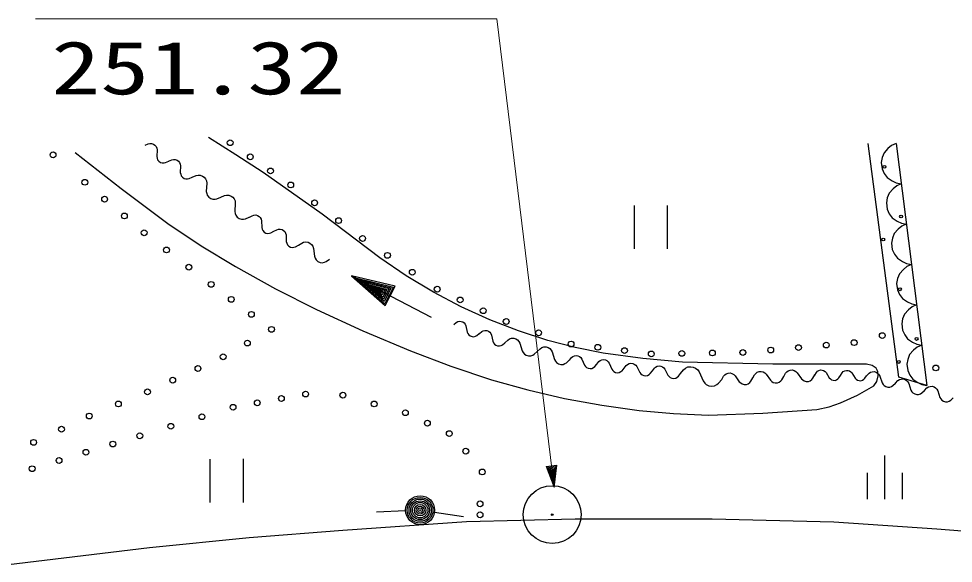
# Model space of a CAD drawing. Units: millimetres, scale not verified. Extents: x 40000 to 680000, y 20000 to 380000.
# Drawn here: x 207932 to 240043, y 300913 to 319638 of the extents above; entities that cross this region are included whole.
import ezdxf
from ezdxf.enums import TextEntityAlignment as Align

# ---------------------------------------------------------------- set-up
doc = ezdxf.new("R2010")
doc.units = ezdxf.units.MM
doc.header["$LTSCALE"] = 1000
for name, color, linetype, lineweight in [('M-BGD', 7, 'Continuous', 25), ('M-BGD-HTXT', 7, 'Continuous', 13), ('M-BMK-SRVR', 3, 'Continuous', 25)]:
    doc.layers.add(name, color=color, linetype=linetype, lineweight=lineweight)
doc.styles.add('ＭＳ ゴシック', font='')
doc.styles.get('ＭＳ ゴシック').set_extended_font_data('MS Gothic')

# ---------------------------------------------------------------- blocks, each defined once
blk = doc.blocks.new('BUHIN2')
at = {"color": 3, "linetype": 'Continuous', "lineweight": 25}
for radius in [995, 30]:
    blk.add_circle((0, 0), radius, dxfattribs=at)
blk = doc.blocks.new('BUHIN43')
at = {"color": 7, "linetype": 'Continuous', "lineweight": 25}
blk.add_lwpolyline([(542, 442), (399, 533), (248, 586), (45, 619), (-127, 587), (-287, 523), (-455, 386), (-549, 242), (-615, 80), (-624, -126), (-600, -282), (-542, -442)], dxfattribs=at)
blk = doc.blocks.new('BUHIN78')
at = {"color": 7, "linetype": 'Continuous', "lineweight": 25}
blk.add_lwpolyline([(19, 489), (115, 424), (157, 383), (189, 330), (204, 266), (202, 205), (182, 150), (148, 97), (100, 57), (-100, -57), (-144, -100), (-177, -140), (-199, -203), (-202, -271), (-187, -333), (-152, -383), (-115, -424), (-19, -489)], dxfattribs=at)
blk = doc.blocks.new('BUHIN79')
at = {"color": 7, "linetype": 'Continuous', "lineweight": 25}
blk.add_lwpolyline([(32, 598), (148, 517), (199, 466), (238, 401), (254, 322), (250, 248), (226, 180), (183, 116), (124, 68), (-124, -68), (-177, -120), (-219, -168), (-247, -245), (-252, -329), (-235, -405), (-193, -467), (-148, -517), (-32, -598)], dxfattribs=at)
blk = doc.blocks.new('BUHIN80')
at = {"color": 7, "linetype": 'Continuous', "lineweight": 25}
blk.add_lwpolyline([(-19, 485), (80, 428), (126, 391), (162, 342), (181, 279), (183, 219), (169, 162), (139, 108), (95, 64), (-95, -64), (-134, -110), (-164, -152), (-181, -216), (-178, -284), (-159, -344), (-121, -391), (-80, -428), (19, -485)], dxfattribs=at)
blk = doc.blocks.new('BUHIN82')
at = {"color": 7, "linetype": 'Continuous', "lineweight": 25}
blk.add_lwpolyline([(-99, 456), (4, 419), (54, 392), (96, 351), (125, 295), (137, 238), (133, 182), (114, 125), (79, 77), (-79, -77), (-109, -126), (-130, -172), (-135, -235), (-121, -299), (-93, -352), (-49, -391), (-4, -419), (99, -456)], dxfattribs=at)
blk = doc.blocks.new('BUHIN83')
at = {"color": 7, "linetype": 'Continuous', "lineweight": 25}
blk.add_lwpolyline([(-168, 548), (-37, 514), (26, 485), (82, 439), (123, 373), (144, 305), (144, 236), (127, 165), (89, 102), (-89, -102), (-120, -166), (-142, -223), (-142, -301), (-118, -378), (-78, -441), (-20, -483), (37, -514), (168, -548)], dxfattribs=at)
blk = doc.blocks.new('BUHIN84')
at = {"color": 7, "linetype": 'Continuous', "lineweight": 25}
blk.add_lwpolyline([(-189, 437), (-78, 420), (-24, 402), (27, 369), (67, 319), (90, 265), (97, 208), (89, 147), (64, 92), (-64, -92), (-84, -148), (-96, -197), (-89, -261), (-62, -323), (-24, -370), (28, -400), (78, -420), (189, -437)], dxfattribs=at)
blk = doc.blocks.new('BUHIN85')
at = {"color": 7, "linetype": 'Continuous', "lineweight": 25}
blk.add_lwpolyline([(-218, 434), (-104, 423), (-47, 408), (6, 378), (49, 329), (77, 275), (86, 217), (82, 155), (60, 98), (-60, -98), (-77, -155), (-86, -206), (-76, -271), (-45, -332), (-3, -379), (52, -406), (104, -423), (218, -434)], dxfattribs=at)
blk = doc.blocks.new('BUHIN87')
at = {"color": 7, "linetype": 'Continuous', "lineweight": 25}
blk.add_lwpolyline([(-304, 438), (-178, 444), (-115, 436), (-52, 412), (3, 365), (41, 311), (60, 250), (65, 182), (50, 116), (-50, -116), (-59, -181), (-62, -238), (-40, -307), (2, -368), (56, -412), (119, -433), (178, -444), (304, -438)], dxfattribs=at)
blk = doc.blocks.new('BUHIN88')
at = {"color": 7, "linetype": 'Continuous', "lineweight": 25}
blk.add_lwpolyline([(-230, 380), (-125, 379), (-73, 369), (-22, 345), (21, 304), (50, 256), (63, 205), (64, 148), (47, 94), (-47, -94), (-59, -147), (-64, -195), (-49, -253), (-17, -307), (25, -346), (76, -367), (125, -379), (230, -380)], dxfattribs=at)
blk = doc.blocks.new('BUHIN89')
at = {"color": 7, "linetype": 'Continuous', "lineweight": 25}
blk.add_lwpolyline([(-156, 488), (-39, 459), (17, 434), (68, 393), (105, 335), (125, 274), (126, 213), (111, 149), (78, 92), (-78, -92), (-106, -150), (-124, -201), (-123, -271), (-101, -339), (-65, -395), (-12, -432), (39, -459), (156, -488)], dxfattribs=at)
blk = doc.blocks.new('BUHIN207')
at = {"color": 7, "linetype": 'Continuous', "lineweight": 25}
blk.add_circle((0, 0), 99.5, dxfattribs=at)
blk = doc.blocks.new('BUHIN220')
at = {"color": 7, "linetype": 'Continuous', "lineweight": 25}
blk.add_circle((0, 0), 99.5, dxfattribs=at)
blk = doc.blocks.new('BUHIN221')
at = {"color": 7, "linetype": 'Continuous', "lineweight": 25}
blk.add_circle((0, 0), 99.5, dxfattribs=at)
blk = doc.blocks.new('BUHIN222')
at = {"color": 7, "linetype": 'Continuous', "lineweight": 25}
blk.add_circle((0, 0), 99.5, dxfattribs=at)
blk = doc.blocks.new('BUHIN223')
at = {"color": 7, "linetype": 'Continuous', "lineweight": 25}
blk.add_circle((0, 0), 99.5, dxfattribs=at)
blk = doc.blocks.new('BUHIN224')
at = {"color": 7, "linetype": 'Continuous', "lineweight": 25}
blk.add_circle((0, 0), 99.5, dxfattribs=at)
blk = doc.blocks.new('BUHIN225')
at = {"color": 7, "linetype": 'Continuous', "lineweight": 25}
blk.add_circle((0, 0), 99.5, dxfattribs=at)
blk = doc.blocks.new('BUHIN228')
at = {"color": 7, "linetype": 'Continuous', "lineweight": 25}
blk.add_circle((0, 0), 99.5, dxfattribs=at)
blk = doc.blocks.new('BUHIN229')
at = {"color": 7, "linetype": 'Continuous', "lineweight": 25}
blk.add_circle((0, 0), 99.5, dxfattribs=at)
blk = doc.blocks.new('BUHIN230')
at = {"color": 7, "linetype": 'Continuous', "lineweight": 25}
blk.add_circle((0, 0), 99.5, dxfattribs=at)
blk = doc.blocks.new('BUHIN231')
at = {"color": 7, "linetype": 'Continuous', "lineweight": 25}
blk.add_circle((0, 0), 99.5, dxfattribs=at)
blk = doc.blocks.new('BUHIN233')
at = {"color": 7, "linetype": 'Continuous', "lineweight": 25}
blk.add_circle((0, 0), 99.5, dxfattribs=at)
blk = doc.blocks.new('BUHIN234')
at = {"color": 7, "linetype": 'Continuous', "lineweight": 25}
blk.add_circle((0, 0), 99.5, dxfattribs=at)
blk = doc.blocks.new('BUHIN237')
at = {"color": 7, "linetype": 'Continuous', "lineweight": 25}
blk.add_circle((0, 0), 99.5, dxfattribs=at)
blk = doc.blocks.new('BUHIN238')
at = {"color": 7, "linetype": 'Continuous', "lineweight": 25}
blk.add_circle((0, 0), 99.5, dxfattribs=at)
blk = doc.blocks.new('BUHIN239')
at = {"color": 7, "linetype": 'Continuous', "lineweight": 25}
blk.add_circle((0, 0), 99.5, dxfattribs=at)
blk = doc.blocks.new('BUHIN240')
at = {"color": 7, "linetype": 'Continuous', "lineweight": 25}
blk.add_circle((0, 0), 99.5, dxfattribs=at)
blk = doc.blocks.new('BUHIN241')
at = {"color": 7, "linetype": 'Continuous', "lineweight": 25}
blk.add_circle((0, 0), 99.5, dxfattribs=at)
blk = doc.blocks.new('BUHIN242')
at = {"color": 7, "linetype": 'Continuous', "lineweight": 25}
blk.add_circle((0, 0), 99.5, dxfattribs=at)
blk = doc.blocks.new('BUHIN243')
at = {"color": 7, "linetype": 'Continuous', "lineweight": 25}
blk.add_circle((0, 0), 99.5, dxfattribs=at)
blk = doc.blocks.new('BUHIN244')
at = {"color": 7, "linetype": 'Continuous', "lineweight": 25}
blk.add_circle((0, 0), 99.5, dxfattribs=at)
blk = doc.blocks.new('BUHIN245')
at = {"color": 7, "linetype": 'Continuous', "lineweight": 25}
blk.add_circle((0, 0), 99.5, dxfattribs=at)
blk = doc.blocks.new('BUHIN246')
at = {"color": 7, "linetype": 'Continuous', "lineweight": 25}
blk.add_circle((0, 0), 99.5, dxfattribs=at)
blk = doc.blocks.new('BUHIN248')
at = {"color": 7, "linetype": 'Continuous', "lineweight": 25}
blk.add_circle((0, 0), 99.5, dxfattribs=at)
blk = doc.blocks.new('BUHIN509')
at = {"color": 7, "linetype": 'Continuous', "lineweight": 25}
for radius in [498, 440, 382, 322, 265, 195, 135, 77.5, 15]:
    blk.add_circle((0, 0), radius, dxfattribs=at)
blk = doc.blocks.new('BUHIN512')
at = {"color": 7, "linetype": 'Continuous', "lineweight": 25}
for p, q in [((330, 887), (-942, 93)), ((-332, -884), (940, -89))]:
    blk.add_line(p, q, dxfattribs=at)
blk = doc.blocks.new('BUHIN514')
at = {"color": 7, "linetype": 'Continuous', "lineweight": 25}
for p, q in [((-187, 590), (-951, 114)), ((636, 397), (-636, -397)), ((448, -427), (-315, -904))]:
    blk.add_line(p, q, dxfattribs=at)

msp = doc.modelspace()

# ---------------------------------------------------------------- linework, layer by layer
at = {"layer": 'M-BGD'}
for p, q in [((238172, 307318), (237116, 315352)), ((238076, 315352), (239132, 307030)), ((222114, 309364), (219366, 310798)), ((239132, 307030), (238172, 307318)), ((221225, 302718), (220225, 302677)), ((222219, 302668), (223209, 302527)), ((219074, 302057), (223317, 302356)), ((223317, 302356), (227052, 302441)), ((227052, 302441), (231756, 302441)), ((231756, 302441), (235939, 302335)), ((235939, 302335), (239482, 302100)), ((215851, 301801), (219074, 302057)), ((239482, 302100), (245452, 301609)), ((212430, 301460), (215851, 301801)), ((201357, 300127), (212430, 301460))]:
    msp.add_line(p, q, dxfattribs=at)
for points in [[(209877, 315039), (211448, 313798), (213061, 312601), (214204, 311833), (215381, 311115), (216755, 310354), (218158, 309645), (219758, 308904), (221391, 308214), (222776, 307690), (224180, 307223), (225421, 306875), (226686, 306582), (227963, 306345), (229250, 306167), (230434, 306060), (231631, 306012), (233494, 306078), (235359, 306206), (235775, 306291), (236166, 306431), (236748, 306694), (237313, 307018), (237412, 307165), (237464, 307356), (237455, 307508), (237392, 307624), (237257, 307712), (237060, 307761), (233847, 307765), (230743, 307829), (229380, 307954), (228015, 308140), (227055, 308329), (226108, 308577), (225102, 308905), (224115, 309290), (223132, 309735), (222178, 310234), (221249, 310799), (220344, 311421), (218353, 312914), (216332, 314353), (215395, 314957), (214449, 315555)], [(217543, 311847), (217658, 311923), (217722, 311952), (217795, 311964), (217873, 311951), (217940, 311921), (217992, 311875), (218036, 311814), (218058, 311742), (218095, 311469), (218123, 311402), (218152, 311347), (218212, 311294), (218287, 311260), (218362, 311249), (218433, 311265), (218495, 311288), (218610, 311365)], [(219502, 310727), (220810, 310404), (220515, 309839), (219506, 310725)], [(220413, 310252), (220177, 310375), (220431, 310285), (220396, 310218), (220177, 310375)], [(230669, 307439), (230778, 307568), (230844, 307624), (230926, 307663), (231022, 307674), (231110, 307661), (231188, 307624), (231260, 307567), (231310, 307491), (231446, 307182), (231501, 307112), (231554, 307057), (231643, 307016), (231742, 307001), (231834, 307013), (231913, 307056), (231978, 307104), (232087, 307233)]]:
    msp.add_lwpolyline(points, dxfattribs=at)
for points in [[(219366, 310798), (220522, 309772), (220869, 310437)], [(219639, 310656), (220734, 310380), (220491, 309915)], [(219772, 310586), (220658, 310356), (220468, 309991)], [(219908, 310515), (220582, 310332), (220444, 310067)], [(220041, 310446), (220507, 310309), (220420, 310142)]]:
    msp.add_lwpolyline(points, close=True, dxfattribs=at)
for centre, radius in [((209111, 314955), 99.5), ((237674, 314545), 49.7), ((238248, 312836), 49.7), ((237635, 312045), 49.7), ((238209, 310336), 49.7), ((237603, 308742), 99.5), ((238782, 308627), 49.7), ((238170, 307836), 49.7), ((219070, 306694), 99.5), ((223293, 304770), 99.5), ((223858, 304053), 99.5)]:
    msp.add_circle(centre, radius, dxfattribs=at)
at = {"layer": 'M-BGD-HTXT'}
for p, q in [((224358, 319638), (208504, 319638)), ((226328, 303525), (224358, 319638))]:
    msp.add_line(p, q, dxfattribs=at)
for points in [[(226328, 303525), (226423, 304293), (226051, 304247)], [(226310, 303678), (226113, 304207), (226373, 304239)], [(226301, 303752), (226144, 304183), (226349, 304208)], [(226291, 303829), (226175, 304158), (226324, 304177)], [(226282, 303903), (226207, 304134), (226300, 304145)]]:
    msp.add_lwpolyline(points, close=True, dxfattribs=at)
for points in [[(226319, 303602), (226081, 304232), (226398, 304271), (226319, 303604)], [(226257, 304112), (226273, 303980), (226238, 304109), (226275, 304114), (226273, 303980)]]:
    msp.add_lwpolyline(points, dxfattribs=at)

# ---------------------------------------------------------------- block references
at = {"layer": 'M-BGD', "rotation": 58.01272}
for name, p in [('BUHIN78', (212680, 315014)), ('BUHIN239', (215197, 315372)), ('BUHIN43', (238164, 314658)), ('BUHIN239', (215890, 314888)), ('BUHIN78', (213489, 314463)), ('BUHIN79', (214384, 313843)), ('BUHIN239', (216584, 314404)), ('BUHIN225', (210205, 314012)), ('BUHIN239', (217278, 313921)), ('BUHIN43', (238340, 313271)), ('BUHIN512', (229653, 312470)), ('BUHIN225', (210884, 313434)), ('BUHIN79', (215365, 313155)), ('BUHIN240', (218100, 313308)), ('BUHIN225', (211563, 312855)), ('BUHIN80', (216278, 312570)), ('BUHIN240', (218923, 312695)), ('BUHIN80', (217121, 312088)), ('BUHIN43', (238516, 311884)), ('BUHIN224', (212242, 312277)), ('BUHIN240', (219746, 312082)), ('BUHIN224', (213009, 311686)), ('BUHIN241', (220601, 311501)), ('BUHIN224', (213776, 311095)), ('BUHIN43', (238692, 310497)), ('BUHIN241', (221456, 310920)), ('BUHIN223', (214544, 310504)), ('BUHIN241', (222311, 310339)), ('BUHIN223', (215235, 309988)), ('BUHIN242', (223101, 309968)), ('BUHIN43', (238868, 309110)), ('BUHIN223', (215927, 309473)), ('BUHIN242', (223892, 309597)), ('BUHIN82', (223319, 308969)), ('BUHIN242', (224682, 309226)), ('BUHIN222', (216618, 308957)), ('BUHIN82', (224198, 308654)), ('BUHIN243', (225795, 308839)), ('BUHIN222', (215788, 308486)), ('BUHIN83', (225192, 308348)), ('BUHIN246', (236635, 308500)), ('BUHIN83', (226301, 308052)), ('BUHIN243', (226908, 308452)), ('BUHIN244', (227828, 308339)), ('BUHIN244', (228747, 308226)), ('BUHIN245', (231764, 308145)), ('BUHIN245', (232812, 308162)), ('BUHIN246', (233768, 308246)), ('BUHIN246', (234724, 308331)), ('BUHIN246', (235680, 308416)), ('BUHIN43', (239044, 307723)), ('BUHIN221', (214958, 308014)), ('BUHIN84', (227325, 307832)), ('BUHIN84', (228266, 307691)), ('BUHIN85', (229219, 307575)), ('BUHIN244', (229667, 308113)), ('BUHIN245', (230715, 308129)), ('BUHIN221', (214091, 307612)), ('BUHIN85', (230186, 307485)), ('BUHIN87', (232619, 307259)), ('BUHIN87', (233685, 307311)), ('BUHIN87', (234750, 307362)), ('BUHIN88', (235727, 307381)), ('BUHIN88', (236616, 307369)), ('BUHIN248', (239442, 307629)), ('BUHIN221', (213223, 307209)), ('BUHIN89', (237558, 307236)), ('BUHIN89', (238552, 306984)), ('BUHIN89', (239546, 306732)), ('BUHIN220', (212356, 306807)), ('BUHIN231', (216958, 306581)), ('BUHIN231', (217788, 306732)), ('BUHIN220', (211356, 306392)), ('BUHIN230', (215298, 306279)), ('BUHIN231', (216128, 306430)), ('BUHIN233', (220144, 306392)), ('BUHIN207', (210356, 305977)), ('BUHIN230', (214229, 305952)), ('BUHIN233', (221218, 306090)), ('BUHIN230', (213160, 305625)), ('BUHIN234', (221972, 305732)), ('BUHIN207', (209401, 305524)), ('BUHIN229', (212092, 305298)), ('BUHIN234', (222727, 305374)), ('BUHIN207', (208445, 305072)), ('BUHIN229', (211167, 305015)), ('BUHIN229', (210243, 304732)), ('BUHIN512', (215079, 303750)), ('BUHIN229', (209319, 304449)), ('BUHIN514', (237681, 303869)), ('BUHIN228', (208395, 304166)), ('BUHIN509', (221724, 302739)), ('BUHIN237', (223783, 302959)), ('BUHIN238', (223783, 302582))]:
    msp.add_blockref(name, p, dxfattribs=at)
at = {"layer": 'M-BMK-SRVR', "rotation": 58.01272}
msp.add_blockref('BUHIN2', (226263, 302587), dxfattribs=at)

# ---------------------------------------------------------------- texts
at = {"layer": 'M-BGD-HTXT', "style": 'ＭＳ ゴシック', "width": 1.35}
msp.add_text('251.32', height=1833, dxfattribs=at).set_placement((209050, 316486), align=Align.BOTTOM_LEFT)

doc.saveas('drawing.dxf')
